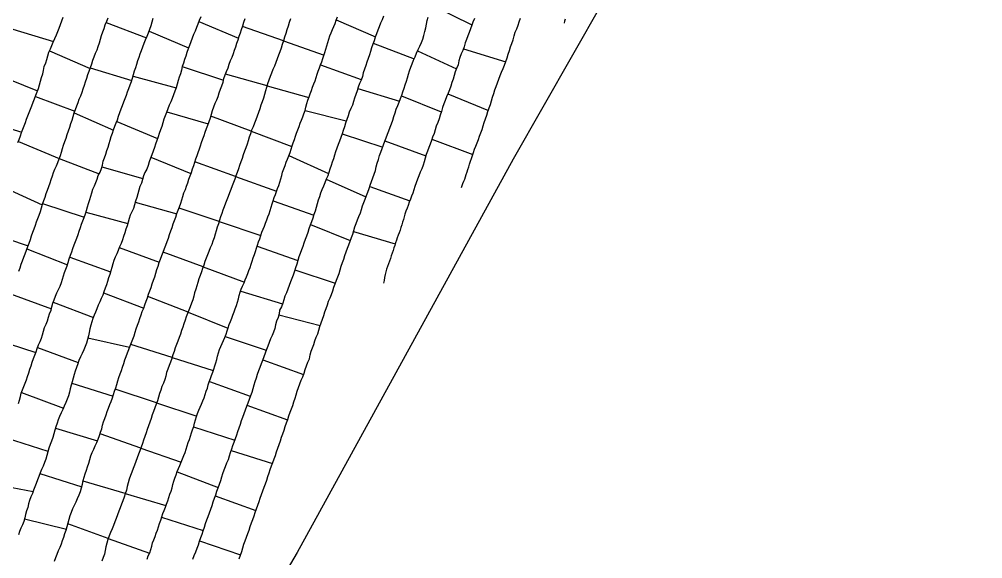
# Model space of a CAD drawing. Extents: x 703186 to 703989, y 1560402 to 1561368.
# Drawn here: x 703862 to 703962.4, y 1560484.8 to 1560541.1 of the extents above; entities that cross this region are included whole.
import ezdxf

# ---------------------------------------------------------------- set-up
doc = ezdxf.new("R2010")
doc.units = 0
for name, color, linetype in [('10124_2002_REAL', 30, 'Continuous'), ('AGROCAD PLL', 7, 'Continuous'), ('PANTE_2002', 7, 'Continuous')]:
    doc.layers.add(name, color=color, linetype=linetype)

msp = doc.modelspace()

# ---------------------------------------------------------------- linework, layer by layer
at = {"layer": '10124_2002_REAL'}
for points in [[(703861.8987, 1560528.1909), (703862.0425, 1560528.5352), (703862.1539, 1560528.8931), (703862.2851, 1560529.2471), (703862.4246, 1560529.6009), (703862.5519, 1560529.9438), (703862.671, 1560530.2838), (703862.8013, 1560530.6301), (703862.9279, 1560530.9833), (703863.0685, 1560531.3313), (703863.2166, 1560531.6737), (703863.3526, 1560532.0339), (703863.4814, 1560532.3955), (703863.6229, 1560532.7461), (703863.7638, 1560533.1246), (703863.9036, 1560533.4707), (703864.0413, 1560533.8254), (703864.1387, 1560534.2194), (703864.2529, 1560534.5959), (703864.3686, 1560534.9883), (703864.4869, 1560535.3562), (703864.5626, 1560535.7179), (703864.6464, 1560536.1223), (703864.7904, 1560536.4922), (703864.9176, 1560536.8433), (703865.0183, 1560537.2348), (703865.1226, 1560537.6167), (703865.2783, 1560537.9768), (703865.4357, 1560538.3282), (703865.5785, 1560538.6701), (703865.7469, 1560539.0533), (703865.9047, 1560539.4176), (703866.0415, 1560539.7661), (703866.2044, 1560540.1289), (703866.3346, 1560540.4931), (703866.4844, 1560540.8765), (703866.6124, 1560541.262)], [(703880.9338, 1560541.288), (703880.7881, 1560540.9132), (703880.6356, 1560540.5538), (703880.4991, 1560540.1821), (703880.361, 1560539.8105), (703880.1885, 1560539.4454), (703880.0322, 1560539.0805), (703879.9172, 1560538.6993), (703879.7566, 1560538.3291), (703879.6201, 1560537.9566), (703879.4976, 1560537.5891), (703879.3751, 1560537.215), (703879.2534, 1560536.8524), (703879.1313, 1560536.4881), (703879.0089, 1560536.121), (703878.9169, 1560535.7444), (703878.8102, 1560535.3772), (703878.6887, 1560535.0075), (703878.5948, 1560534.6522), (703878.4922, 1560534.2728), (703878.3647, 1560533.9064), (703878.2284, 1560533.5458), (703878.0978, 1560533.1705), (703877.9659, 1560532.8043), (703877.8099, 1560532.4453), (703877.6404, 1560532.0821), (703877.4929, 1560531.7172), (703877.3853, 1560531.347), (703877.2451, 1560530.9794), (703877.0925, 1560530.6227), (703876.9906, 1560530.2531), (703876.8926, 1560529.8767), (703876.749, 1560529.5205), (703876.6219, 1560529.1541), (703876.4916, 1560528.7875), (703876.3537, 1560528.4199), (703876.2222, 1560528.048), (703876.1073, 1560527.6803), (703875.9811, 1560527.3038), (703875.8449, 1560526.9356), (703875.6928, 1560526.5702), (703875.5637, 1560526.1947), (703875.4639, 1560525.8085), (703875.3126, 1560525.4318), (703875.1251, 1560525.0727), (703874.9777, 1560524.7206), (703874.8753, 1560524.3476), (703874.7573, 1560523.9772), (703874.6089, 1560523.6111), (703874.494, 1560523.2299), (703874.3976, 1560522.8495), (703874.2647, 1560522.468), (703874.1369, 1560522.091), (703874.0304, 1560521.7124), (703873.9189, 1560521.3422), (703873.76, 1560520.987), (703873.5967, 1560520.6412), (703873.4899, 1560520.2712), (703873.3912, 1560519.9026), (703873.2729, 1560519.5347), (703873.1484, 1560519.1669), (703873.0263, 1560518.796), (703872.9045, 1560518.429), (703872.78, 1560518.0574), (703872.6396, 1560517.689), (703872.4799, 1560517.3373), (703872.343, 1560516.9661), (703872.1949, 1560516.6062), (703872.0419, 1560516.256), (703871.8918, 1560515.9086), (703871.78, 1560515.5462), (703871.6621, 1560515.1853), (703871.5578, 1560514.819), (703871.4597, 1560514.4537), (703871.3438, 1560514.0982), (703871.2275, 1560513.7332), (703871.1211, 1560513.3678), (703870.9969, 1560513.011), (703870.8599, 1560512.6469), (703870.7263, 1560512.3011), (703870.5673, 1560511.9528), (703870.4131, 1560511.594), (703870.26, 1560511.2448), (703870.1157, 1560510.887), (703869.9737, 1560510.5373), (703869.8364, 1560510.203), (703869.7063, 1560509.8561), (703869.5876, 1560509.505), (703869.4782, 1560509.1554), (703869.3935, 1560508.7939), (703869.3258, 1560508.4182), (703869.2326, 1560508.0484), (703869.1484, 1560507.6733), (703869.0469, 1560507.3102), (703868.9048, 1560506.953), (703868.7598, 1560506.5925), (703868.6002, 1560506.2305), (703868.4301, 1560505.8712), (703868.2505, 1560505.5024), (703868.1254, 1560505.1285), (703868.0037, 1560504.7522), (703867.8737, 1560504.3814), (703867.7669, 1560504.0166), (703867.6611, 1560503.6326), (703867.5611, 1560503.2764), (703867.4437, 1560502.9046), (703867.3489, 1560502.5397), (703867.2665, 1560502.1762), (703867.1737, 1560501.8084), (703867.0323, 1560501.4559), (703866.8841, 1560501.1013), (703866.7291, 1560500.7425), (703866.5637, 1560500.388), (703866.3951, 1560500.0261), (703866.2363, 1560499.6621), (703866.0989, 1560499.312), (703865.9825, 1560498.9466), (703865.8626, 1560498.5836), (703865.7509, 1560498.2178), (703865.6459, 1560497.8396), (703865.5204, 1560497.4662), (703865.3915, 1560497.1005), (703865.2577, 1560496.7326), (703865.1342, 1560496.3635), (703865.0117, 1560495.9885), (703864.8998, 1560495.6066), (703864.8016, 1560495.2232), (703864.6692, 1560494.853), (703864.5233, 1560494.489), (703864.3667, 1560494.1345), (703864.2068, 1560493.7691), (703864.0868, 1560493.3993), (703863.9457, 1560493.0375), (703863.804, 1560492.6855), (703863.6545, 1560492.3361), (703863.5327, 1560491.98), (703863.403, 1560491.6267), (703863.2547, 1560491.2794), (703863.1093, 1560490.9141), (703862.9993, 1560490.5414), (703862.9189, 1560490.1777), (703862.8091, 1560489.8082), (703862.6998, 1560489.4558), (703862.6092, 1560489.0955), (703862.5147, 1560488.7216), (703862.3601, 1560488.3696), (703862.2188, 1560488.0171), (703862.0642, 1560487.6613), (703861.9465, 1560487.3063)], [(703861.9611, 1560501.0203), (703862.0662, 1560501.37), (703862.1568, 1560501.7225), (703862.2538, 1560502.0922), (703862.3801, 1560502.4324), (703862.5093, 1560502.7867), (703862.643, 1560503.1361), (703862.7815, 1560503.4702), (703862.9102, 1560503.8356), (703863.0259, 1560504.2081), (703863.1539, 1560504.57), (703863.2772, 1560504.948), (703863.3757, 1560505.3194), (703863.5076, 1560505.6825), (703863.6552, 1560506.039), (703863.8016, 1560506.3853), (703863.9177, 1560506.7484), (703864.0549, 1560507.1139), (703864.2269, 1560507.467), (703864.3461, 1560507.8103), (703864.4692, 1560508.1737), (703864.5649, 1560508.547), (703864.6723, 1560508.915), (703864.8426, 1560509.2621), (703864.9846, 1560509.6264), (703865.0988, 1560509.9893), (703865.2, 1560510.3576), (703865.3481, 1560510.7248), (703865.436, 1560511.0942), (703865.5376, 1560511.4679), (703865.6738, 1560511.8284), (703865.8105, 1560512.1819), (703865.9629, 1560512.5378), (703866.1294, 1560512.8839), (703866.282, 1560513.2409), (703866.4198, 1560513.6042), (703866.5412, 1560513.9536), (703866.6606, 1560514.3129), (703866.7637, 1560514.6673), (703866.8781, 1560515.0216), (703867.0134, 1560515.3621), (703867.1409, 1560515.7195), (703867.2476, 1560516.084), (703867.3803, 1560516.4541), (703867.5066, 1560516.8171), (703867.6229, 1560517.1692), (703867.7491, 1560517.531), (703867.895, 1560517.8895), (703868.0341, 1560518.2256), (703868.1597, 1560518.6046), (703868.2822, 1560518.9808), (703868.4088, 1560519.3356), (703868.5192, 1560519.7032), (703868.6706, 1560520.0511), (703868.8021, 1560520.3971), (703868.9244, 1560520.7653), (703869.0234, 1560521.1294), (703869.1338, 1560521.4918), (703869.2654, 1560521.8658), (703869.3788, 1560522.2521), (703869.4862, 1560522.6192), (703869.6123, 1560522.9734), (703869.7091, 1560523.3593), (703869.8618, 1560523.6948), (703870.002, 1560524.0519), (703870.1435, 1560524.3977), (703870.2697, 1560524.7695), (703870.4559, 1560525.1329), (703870.607, 1560525.5093), (703870.7069, 1560525.8605), (703870.7798, 1560526.2517), (703870.9027, 1560526.6176), (703871.0388, 1560526.9861), (703871.155, 1560527.3741), (703871.2952, 1560527.7298), (703871.4139, 1560528.089), (703871.5102, 1560528.459), (703871.6121, 1560528.8211), (703871.7382, 1560529.1796), (703871.8586, 1560529.5309), (703871.9892, 1560529.9001), (703872.1229, 1560530.2402), (703872.2647, 1560530.5792), (703872.3757, 1560530.9539), (703872.4976, 1560531.336), (703872.6488, 1560531.7004), (703872.8041, 1560532.0735), (703872.9343, 1560532.4385), (703873.0749, 1560532.7824), (703873.2173, 1560533.1273), (703873.3212, 1560533.4911), (703873.4504, 1560533.85), (703873.5826, 1560534.2097), (703873.7244, 1560534.564), (703873.8412, 1560534.9209), (703873.9386, 1560535.2875), (703874.0219, 1560535.6594), (703874.1641, 1560536.0206), (703874.2778, 1560536.3768), (703874.3942, 1560536.7387), (703874.5238, 1560537.1096), (703874.6449, 1560537.4452), (703874.7653, 1560537.8043), (703874.9018, 1560538.1755), (703875.0325, 1560538.5506), (703875.1806, 1560538.9132), (703875.3474, 1560539.275), (703875.4835, 1560539.6302), (703875.6411, 1560540.0007), (703875.7595, 1560540.3883), (703875.8644, 1560540.7769), (703875.9827, 1560541.1473)], [(703871.2481, 1560541.1801), (703871.1099, 1560540.8131), (703870.9641, 1560540.4297), (703870.8441, 1560540.0541), (703870.703, 1560539.6881), (703870.5659, 1560539.318), (703870.4574, 1560538.9411), (703870.3467, 1560538.5598), (703870.2365, 1560538.1898), (703870.1035, 1560537.8322), (703869.9475, 1560537.4714), (703869.8128, 1560537.1022), (703869.6691, 1560536.7422), (703869.5442, 1560536.3687), (703869.4285, 1560535.9947), (703869.2909, 1560535.6227), (703869.1572, 1560535.2458), (703869.0395, 1560534.8705), (703868.9144, 1560534.5055), (703868.7931, 1560534.137), (703868.6672, 1560533.7684), (703868.5574, 1560533.4038), (703868.4001, 1560533.0383), (703868.2538, 1560532.6928), (703868.1266, 1560532.3322), (703868.0159, 1560531.9799), (703867.8767, 1560531.6145), (703867.7202, 1560531.2577), (703867.603, 1560530.8909), (703867.5015, 1560530.514), (703867.3749, 1560530.1353), (703867.2622, 1560529.7542), (703867.1317, 1560529.3901), (703867.0081, 1560529.0122), (703866.8895, 1560528.641), (703866.7616, 1560528.2652), (703866.6177, 1560527.8886), (703866.4974, 1560527.5312), (703866.3916, 1560527.1645), (703866.2984, 1560526.8043), (703866.1657, 1560526.4603), (703866.0225, 1560526.0982), (703865.8955, 1560525.7383), (703865.7226, 1560525.3892), (703865.5861, 1560525.0348), (703865.457, 1560524.6828), (703865.3347, 1560524.3245), (703865.2139, 1560523.9529), (703865.0716, 1560523.585), (703864.9339, 1560523.2216), (703864.812, 1560522.854), (703864.6965, 1560522.4916), (703864.5497, 1560522.1199), (703864.4264, 1560521.746), (703864.3146, 1560521.3748), (703864.1995, 1560520.991), (703864.0739, 1560520.6109), (703863.9465, 1560520.2519), (703863.8085, 1560519.9008), (703863.6774, 1560519.5467), (703863.5453, 1560519.1886), (703863.4104, 1560518.8185), (703863.292, 1560518.4411), (703863.1703, 1560518.061), (703863.0432, 1560517.6913), (703862.9109, 1560517.3247), (703862.767, 1560516.9609), (703862.6291, 1560516.5872), (703862.4758, 1560516.2231), (703862.3386, 1560515.8483), (703862.2182, 1560515.4848), (703862.0946, 1560515.1235), (703861.9694, 1560514.7605)], [(703865.7079, 1560484.5958), (703865.8413, 1560484.9599), (703865.9962, 1560485.3206), (703866.1226, 1560485.6906), (703866.281, 1560486.0474), (703866.4322, 1560486.3935), (703866.5548, 1560486.7467), (703866.6837, 1560487.0897), (703866.7994, 1560487.4489), (703866.9149, 1560487.815), (703867.0188, 1560488.1843), (703867.1175, 1560488.575), (703867.2239, 1560488.9576), (703867.3302, 1560489.3306), (703867.4637, 1560489.7008), (703867.6341, 1560490.0539), (703867.7947, 1560490.4001), (703867.9579, 1560490.7618), (703868.1169, 1560491.118), (703868.2731, 1560491.4812), (703868.4048, 1560491.8515), (703868.5113, 1560492.2246), (703868.6117, 1560492.5967), (703868.705, 1560492.9678), (703868.8033, 1560493.3296), (703868.9104, 1560493.6925), (703869.0316, 1560494.0543), (703869.1574, 1560494.4227), (703869.2736, 1560494.8025), (703869.3906, 1560495.1798), (703869.4967, 1560495.5532), (703869.6431, 1560495.9113), (703869.7981, 1560496.263), (703869.9418, 1560496.6133), (703870.1038, 1560496.9554), (703870.2556, 1560497.2995), (703870.3931, 1560497.6587), (703870.5105, 1560498.0159), (703870.6255, 1560498.3742), (703870.7211, 1560498.7363), (703870.8267, 1560499.0999), (703870.9463, 1560499.4611), (703871.0788, 1560499.8197), (703871.1993, 1560500.183), (703871.33, 1560500.5393), (703871.4639, 1560500.896), (703871.6108, 1560501.2337), (703871.7404, 1560501.5822), (703871.8544, 1560501.9373), (703871.9636, 1560502.2897), (703872.0791, 1560502.6456), (703872.1964, 1560503.0028), (703872.2979, 1560503.3673), (703872.413, 1560503.7278), (703872.5464, 1560504.0857), (703872.6804, 1560504.4394), (703872.7879, 1560504.806), (703872.9225, 1560505.1758), (703873.0374, 1560505.5495), (703873.161, 1560505.9237), (703873.303, 1560506.2839), (703873.4408, 1560506.6392), (703873.5801, 1560507.0017), (703873.7283, 1560507.356), (703873.8647, 1560507.7032), (703873.9866, 1560508.0658), (703874.1039, 1560508.4329), (703874.2194, 1560508.8063), (703874.3428, 1560509.1632), (703874.4856, 1560509.5092), (703874.6095, 1560509.8794), (703874.7276, 1560510.2326), (703874.848, 1560510.5905), (703874.9966, 1560510.9382), (703875.1265, 1560511.295), (703875.2393, 1560511.6677), (703875.3847, 1560512.0156), (703875.5113, 1560512.3885), (703875.6427, 1560512.7485), (703875.7645, 1560513.1084), (703875.8813, 1560513.4841), (703876.0053, 1560513.8556), (703876.1446, 1560514.2199), (703876.2562, 1560514.5999), (703876.3766, 1560514.969), (703876.4992, 1560515.3251), (703876.6097, 1560515.7048), (703876.7445, 1560516.0598), (703876.8752, 1560516.4206), (703877.0117, 1560516.792), (703877.1468, 1560517.1563), (703877.2948, 1560517.5189), (703877.443, 1560517.8909), (703877.5843, 1560518.2544), (703877.6849, 1560518.6306), (703877.8265, 1560519.001), (703877.9505, 1560519.3554), (703878.0678, 1560519.7235), (703878.1983, 1560520.0827), (703878.3317, 1560520.4304), (703878.4625, 1560520.8004), (703878.5975, 1560521.1507), (703878.7301, 1560521.5101), (703878.8507, 1560521.8712), (703878.961, 1560522.2303), (703879.0739, 1560522.5847), (703879.1767, 1560522.9494), (703879.3324, 1560523.2972), (703879.4658, 1560523.6643), (703879.6051, 1560524.0065), (703879.7112, 1560524.3721), (703879.8355, 1560524.7354), (703879.961, 1560525.0928), (703880.0799, 1560525.4556), (703880.1994, 1560525.8113), (703880.3113, 1560526.157), (703880.4299, 1560526.5043), (703880.5571, 1560526.8542), (703880.6824, 1560527.1817), (703880.8134, 1560527.5325), (703880.9172, 1560527.8616), (703881.0255, 1560528.2111), (703881.1583, 1560528.575), (703881.2892, 1560528.9257), (703881.4022, 1560529.289), (703881.5384, 1560529.6641), (703881.6708, 1560530.0277), (703881.8239, 1560530.3999), (703881.9474, 1560530.7871), (703882.0505, 1560531.1727), (703882.166, 1560531.5544), (703882.3088, 1560531.9248), (703882.4416, 1560532.2888), (703882.594, 1560532.6494), (703882.7391, 1560533.0069), (703882.8702, 1560533.3761), (703883.0053, 1560533.7479), (703883.1435, 1560534.1147), (703883.2629, 1560534.4837), (703883.3497, 1560534.8746), (703883.47, 1560535.2451), (703883.6256, 1560535.6151), (703883.7814, 1560535.9863), (703883.9106, 1560536.3627), (703884.0373, 1560536.7349), (703884.1952, 1560537.1104), (703884.3317, 1560537.4748), (703884.4592, 1560537.8322), (703884.5843, 1560538.1863), (703884.7023, 1560538.5517), (703884.8256, 1560538.9134), (703884.9437, 1560539.2738), (703885.0786, 1560539.6362), (703885.1962, 1560539.9991), (703885.3104, 1560540.3713), (703885.4335, 1560540.7605), (703885.5702, 1560541.1277)], [(703890.295, 1560541.0836), (703890.1567, 1560540.7014), (703890.0337, 1560540.3266), (703889.9028, 1560539.9486), (703889.7842, 1560539.5627), (703889.6715, 1560539.1787), (703889.545, 1560538.8017), (703889.415, 1560538.4309), (703889.3087, 1560538.0509), (703889.1843, 1560537.6671), (703889.0298, 1560537.3022), (703888.8812, 1560536.9286), (703888.7577, 1560536.5469), (703888.6139, 1560536.1736), (703888.4562, 1560535.8073), (703888.3009, 1560535.4435), (703888.1685, 1560535.0729), (703888.0292, 1560534.7056), (703887.8978, 1560534.328), (703887.7926, 1560533.9532), (703887.6708, 1560533.5874), (703887.568, 1560533.2114), (703887.465, 1560532.8307), (703887.3262, 1560532.4582), (703887.187, 1560532.0888), (703887.0784, 1560531.7193), (703886.9566, 1560531.3321), (703886.8136, 1560530.9513), (703886.6603, 1560530.5863), (703886.5183, 1560530.2257), (703886.3774, 1560529.8541), (703886.2356, 1560529.4883), (703886.0997, 1560529.1268), (703885.9815, 1560528.7608), (703885.8681, 1560528.3927), (703885.7551, 1560528.0198), (703885.6242, 1560527.6606), (703885.4936, 1560527.2917), (703885.3683, 1560526.9188), (703885.2313, 1560526.555), (703885.0993, 1560526.19), (703884.9688, 1560525.8244), (703884.8529, 1560525.4498), (703884.7331, 1560525.0837), (703884.5959, 1560524.7267), (703884.4725, 1560524.3822), (703884.355, 1560524.0332), (703884.2158, 1560523.6781), (703884.0805, 1560523.3158), (703883.9387, 1560522.9512), (703883.7958, 1560522.5836), (703883.6541, 1560522.2299), (703883.5268, 1560521.8701), (703883.3773, 1560521.5154), (703883.2483, 1560521.1639), (703883.1249, 1560520.8061), (703883.0051, 1560520.4499), (703882.8958, 1560520.0986), (703882.7757, 1560519.7369), (703882.6572, 1560519.3713), (703882.5421, 1560519.0064), (703882.4315, 1560518.6432), (703882.3303, 1560518.2737), (703882.2048, 1560517.9182), (703882.0749, 1560517.5707), (703881.9323, 1560517.2153), (703881.7914, 1560516.8619), (703881.6488, 1560516.4992), (703881.5059, 1560516.1417), (703881.3746, 1560515.796), (703881.2511, 1560515.4319), (703881.1204, 1560515.0782), (703881.0021, 1560514.7213), (703880.8746, 1560514.3572), (703880.7467, 1560513.9904), (703880.6433, 1560513.627), (703880.5305, 1560513.2648), (703880.411, 1560512.9072), (703880.2996, 1560512.5521), (703880.2022, 1560512.1797), (703880.1174, 1560511.8092), (703879.9797, 1560511.4535), (703879.8511, 1560511.097), (703879.7109, 1560510.7505), (703879.5691, 1560510.3938), (703879.4292, 1560510.0412), (703879.2984, 1560509.6915), (703879.1876, 1560509.326), (703879.0665, 1560508.9675), (703878.9401, 1560508.6095), (703878.811, 1560508.2373), (703878.6923, 1560507.8768), (703878.5599, 1560507.5205), (703878.4245, 1560507.1585), (703878.2875, 1560506.8047), (703878.1558, 1560506.4378), (703878.0289, 1560506.0712), (703877.9087, 1560505.6921), (703877.7857, 1560505.3141), (703877.6557, 1560504.956), (703877.5066, 1560504.5934), (703877.38, 1560504.2337), (703877.2832, 1560503.8716), (703877.1813, 1560503.4991), (703877.041, 1560503.1342), (703876.8962, 1560502.7758), (703876.769, 1560502.4152), (703876.6568, 1560502.046), (703876.5324, 1560501.6715), (703876.42, 1560501.3002), (703876.2966, 1560500.9255), (703876.1617, 1560500.5522), (703876.0181, 1560500.1837), (703875.8942, 1560499.8129), (703875.7628, 1560499.444), (703875.6261, 1560499.0723), (703875.5039, 1560498.6936), (703875.3679, 1560498.3169), (703875.2369, 1560497.9414), (703875.1071, 1560497.558), (703874.9879, 1560497.1917), (703874.8543, 1560496.8264), (703874.7192, 1560496.4564), (703874.5911, 1560496.0898), (703874.4513, 1560495.7128), (703874.3157, 1560495.3372), (703874.1807, 1560494.9654), (703874.039, 1560494.5892), (703873.8997, 1560494.2204), (703873.7595, 1560493.8604), (703873.6045, 1560493.4954), (703873.4773, 1560493.1226), (703873.3617, 1560492.7455), (703873.2578, 1560492.3646), (703873.1897, 1560491.9917), (703873.076, 1560491.6091), (703872.9451, 1560491.2364), (703872.8151, 1560490.8825), (703872.6867, 1560490.512), (703872.5347, 1560490.1344), (703872.406, 1560489.7731), (703872.2678, 1560489.3982), (703872.1331, 1560489.0363), (703871.9963, 1560488.668), (703871.855, 1560488.2988), (703871.7013, 1560487.932), (703871.5413, 1560487.5684), (703871.4054, 1560487.2084), (703871.2722, 1560486.8381), (703871.1497, 1560486.4651), (703871.0654, 1560486.0839), (703870.9923, 1560485.7036), (703870.8989, 1560485.3209), (703870.7716, 1560484.9543), (703870.6319, 1560484.5903)], [(703875.3447, 1560484.7926), (703875.4735, 1560485.1285), (703875.6194, 1560485.4537), (703875.743, 1560485.784), (703875.8287, 1560486.1265), (703875.9286, 1560486.4723), (703876.0543, 1560486.8102), (703876.1924, 1560487.1447), (703876.2943, 1560487.4838), (703876.4296, 1560487.8108), (703876.5344, 1560488.1576), (703876.6564, 1560488.4993), (703876.7639, 1560488.8502), (703876.8728, 1560489.1933), (703877.0013, 1560489.5308), (703877.1279, 1560489.8709), (703877.2503, 1560490.1997), (703877.379, 1560490.5265), (703877.4927, 1560490.8652), (703877.6113, 1560491.2079), (703877.7335, 1560491.5438), (703877.8557, 1560491.8715), (703877.9468, 1560492.2116), (703878.0207, 1560492.5637), (703878.1247, 1560492.9069), (703878.2466, 1560493.2454), (703878.3616, 1560493.5803), (703878.4862, 1560493.9084), (703878.6316, 1560494.2367), (703878.7709, 1560494.5655), (703878.9017, 1560494.9037), (703879.0321, 1560495.2407), (703879.1718, 1560495.5762), (703879.3017, 1560495.9135), (703879.4108, 1560496.257), (703879.5056, 1560496.6061), (703879.6299, 1560496.9349), (703879.7602, 1560497.2671), (703879.8647, 1560497.6044), (703879.9727, 1560497.9421), (703880.091, 1560498.2754), (703880.2005, 1560498.6132), (703880.2977, 1560498.9573), (703880.389, 1560499.3028), (703880.4958, 1560499.6441), (703880.6141, 1560499.9768), (703880.7398, 1560500.3057), (703880.8718, 1560500.6246), (703881.0012, 1560500.9527), (703881.1463, 1560501.2871), (703881.2788, 1560501.6132), (703881.397, 1560501.9504), (703881.5138, 1560502.284), (703881.6308, 1560502.6177), (703881.7199, 1560502.9403), (703881.8261, 1560503.2735), (703881.9451, 1560503.6032), (703882.0647, 1560503.9334), (703882.1797, 1560504.266), (703882.2986, 1560504.6022), (703882.4123, 1560504.9204), (703882.5173, 1560505.2543), (703882.6078, 1560505.5908), (703882.678, 1560505.9375), (703882.7758, 1560506.2872), (703882.8793, 1560506.6235), (703883.0278, 1560506.9442), (703883.1817, 1560507.2581), (703883.3181, 1560507.5717), (703883.4558, 1560507.8917), (703883.5713, 1560508.2311), (703883.6775, 1560508.5686), (703883.7813, 1560508.9044), (703883.9009, 1560509.2396), (703884.0295, 1560509.5613), (703884.1693, 1560509.8855), (703884.2863, 1560510.2207), (703884.4091, 1560510.5496), (703884.5345, 1560510.8834), (703884.6587, 1560511.2199), (703884.769, 1560511.5572), (703884.8647, 1560511.9052), (703884.9524, 1560512.2542), (703885.0562, 1560512.5946), (703885.1606, 1560512.9316), (703885.2891, 1560513.2509), (703885.4398, 1560513.5787), (703885.5751, 1560513.9012), (703885.7061, 1560514.2183), (703885.8483, 1560514.5437), (703885.9593, 1560514.8688), (703886.0832, 1560515.1932), (703886.1968, 1560515.5224), (703886.306, 1560515.8555), (703886.4025, 1560516.1873), (703886.5175, 1560516.5246), (703886.631, 1560516.8561), (703886.7376, 1560517.1892), (703886.8562, 1560517.5208), (703886.9633, 1560517.8406), (703887.0798, 1560518.1748), (703887.1818, 1560518.5133), (703887.2905, 1560518.8498), (703887.4202, 1560519.176), (703887.5579, 1560519.5014), (703887.6931, 1560519.8166), (703887.8013, 1560520.1407), (703887.9267, 1560520.4584), (703888.0482, 1560520.786), (703888.1482, 1560521.1244), (703888.2604, 1560521.4665), (703888.37, 1560521.7985), (703888.4882, 1560522.1342), (703888.5948, 1560522.4591), (703888.7147, 1560522.7812), (703888.8285, 1560523.0984), (703888.9386, 1560523.4209), (703889.0509, 1560523.7363), (703889.1779, 1560524.0759), (703889.2864, 1560524.4221), (703889.3809, 1560524.7752), (703889.4569, 1560525.1292), (703889.5726, 1560525.4714), (703889.7134, 1560525.8099), (703889.8345, 1560526.1414), (703889.953, 1560526.4812), (703890.0971, 1560526.8168), (703890.2485, 1560527.1518), (703890.3574, 1560527.4968), (703890.4497, 1560527.8452), (703890.5634, 1560528.1836), (703890.6899, 1560528.5147), (703890.8058, 1560528.8519), (703890.9118, 1560529.1912), (703891.045, 1560529.5267), (703891.1747, 1560529.8671), (703891.2919, 1560530.2104), (703891.4158, 1560530.5443), (703891.5622, 1560530.8727), (703891.6817, 1560531.2008), (703891.7978, 1560531.5452), (703891.8876, 1560531.9011), (703891.978, 1560532.2617), (703892.0945, 1560532.6143), (703892.2088, 1560532.9605), (703892.3398, 1560533.2928), (703892.4572, 1560533.6348), (703892.5751, 1560533.9702), (703892.7049, 1560534.3075), (703892.8345, 1560534.6488), (703892.9546, 1560534.9866), (703893.0573, 1560535.3203), (703893.1761, 1560535.6483), (703893.2935, 1560535.9742), (703893.4111, 1560536.3014), (703893.5301, 1560536.6226), (703893.6498, 1560536.9499), (703893.7677, 1560537.2757), (703893.8733, 1560537.6008), (703893.9651, 1560537.9467), (703894.0739, 1560538.2837), (703894.1599, 1560538.6371), (703894.2594, 1560538.9823), (703894.3735, 1560539.3188), (703894.5019, 1560539.6475), (703894.6512, 1560539.9676), (703894.7811, 1560540.2968), (703894.9158, 1560540.6252), (703895.031, 1560540.9678), (703895.1813, 1560541.3109)], [(703899.9647, 1560541.3624), (703899.8219, 1560541.0029), (703899.6689, 1560540.6418), (703899.5169, 1560540.277), (703899.3709, 1560539.9102), (703899.2356, 1560539.5403), (703899.11, 1560539.1691), (703898.9779, 1560538.8037), (703898.8396, 1560538.4414), (703898.7117, 1560538.0742), (703898.6094, 1560537.7013), (703898.4902, 1560537.3286), (703898.3562, 1560536.962), (703898.2466, 1560536.5845), (703898.1162, 1560536.2188), (703897.9829, 1560535.8535), (703897.8649, 1560535.4677), (703897.7627, 1560535.0871), (703897.6294, 1560534.7124), (703897.4649, 1560534.3472), (703897.3234, 1560533.976), (703897.2084, 1560533.5973), (703897.0795, 1560533.2189), (703896.9529, 1560532.8398), (703896.8394, 1560532.4644), (703896.7226, 1560532.1058), (703896.5558, 1560531.7363), (703896.4007, 1560531.3587), (703896.2728, 1560530.9795), (703896.133, 1560530.6029), (703896.003, 1560530.2177), (703895.8894, 1560529.8445), (703895.7664, 1560529.4654), (703895.6472, 1560529.0975), (703895.516, 1560528.7253), (703895.3759, 1560528.3619), (703895.2289, 1560527.984), (703895.1068, 1560527.6107), (703894.9829, 1560527.2509), (703894.8725, 1560526.88), (703894.7476, 1560526.5159), (703894.6191, 1560526.1556), (703894.5097, 1560525.8053), (703894.3877, 1560525.4371), (703894.2657, 1560525.096), (703894.1513, 1560524.7349), (703893.9874, 1560524.371), (703893.8585, 1560524.0077), (703893.7043, 1560523.6522), (703893.557, 1560523.2783), (703893.4199, 1560522.9287), (703893.2878, 1560522.5575), (703893.1689, 1560522.182), (703893.0544, 1560521.8177), (703892.9597, 1560521.4288), (703892.8357, 1560521.0616), (703892.7143, 1560520.6952), (703892.595, 1560520.3178), (703892.4716, 1560519.9546), (703892.3233, 1560519.5881), (703892.1961, 1560519.2214), (703892.0844, 1560518.8457), (703891.9597, 1560518.4602), (703891.8231, 1560518.0975), (703891.6858, 1560517.7332), (703891.5514, 1560517.3679), (703891.4192, 1560517.0135), (703891.28, 1560516.648), (703891.1494, 1560516.2825), (703891.0368, 1560515.8962), (703890.9268, 1560515.525), (703890.8133, 1560515.1607), (703890.6882, 1560514.7835), (703890.5616, 1560514.3957), (703890.4128, 1560514.05), (703890.2642, 1560513.672), (703890.1358, 1560513.2891), (703890.0116, 1560512.9293), (703889.8536, 1560512.5562), (703889.6796, 1560512.2062), (703889.5821, 1560511.8248), (703889.4897, 1560511.4475), (703889.3298, 1560511.0765), (703889.1514, 1560510.7264), (703889.0999, 1560510.3593), (703889.0013, 1560509.9731), (703888.8367, 1560509.5983), (703888.7323, 1560509.2221), (703888.6557, 1560508.8321), (703888.5274, 1560508.4534), (703888.3615, 1560508.0896), (703888.199, 1560507.7356), (703888.0642, 1560507.3674), (703887.9189, 1560506.9949), (703887.7731, 1560506.6251), (703887.6444, 1560506.2524), (703887.5115, 1560505.8698), (703887.3803, 1560505.501), (703887.2339, 1560505.14), (703887.0832, 1560504.77), (703886.9409, 1560504.4049), (703886.8081, 1560504.0266), (703886.7059, 1560503.6619), (703886.5774, 1560503.284), (703886.4685, 1560502.904), (703886.3708, 1560502.532), (703886.2479, 1560502.1522), (703886.1062, 1560501.7974), (703885.962, 1560501.4316), (703885.822, 1560501.0554), (703885.6876, 1560500.6852), (703885.5526, 1560500.3157), (703885.4149, 1560499.9443), (703885.2864, 1560499.5642), (703885.1605, 1560499.1936), (703885.0275, 1560498.8222), (703884.8895, 1560498.4505), (703884.7725, 1560498.072), (703884.654, 1560497.6938), (703884.5258, 1560497.3221), (703884.3743, 1560496.9605), (703884.2377, 1560496.6056), (703884.1233, 1560496.2363), (703884.0092, 1560495.8731), (703883.9061, 1560495.5072), (703883.7786, 1560495.1413), (703883.6314, 1560494.78), (703883.4935, 1560494.4169), (703883.3446, 1560494.0531), (703883.2141, 1560493.6898), (703883.0966, 1560493.3177), (703882.9807, 1560492.9481), (703882.8583, 1560492.5741), (703882.7277, 1560492.2017), (703882.5911, 1560491.8388), (703882.4669, 1560491.4574), (703882.3353, 1560491.0958), (703882.1972, 1560490.7244), (703882.0758, 1560490.3313), (703881.9411, 1560489.9573), (703881.8108, 1560489.5899), (703881.683, 1560489.2059), (703881.5399, 1560488.8394), (703881.4086, 1560488.4712), (703881.2826, 1560488.091), (703881.1654, 1560487.7215), (703881.0352, 1560487.3614), (703880.9078, 1560486.9983), (703880.7816, 1560486.6277), (703880.6765, 1560486.2569), (703880.5284, 1560485.886), (703880.388, 1560485.5117), (703880.2287, 1560485.1354), (703880.0845, 1560484.7682)], [(703884.9506, 1560484.8211), (703885.0764, 1560485.2062), (703885.1982, 1560485.5793), (703885.3121, 1560485.9562), (703885.4266, 1560486.3335), (703885.5542, 1560486.7045), (703885.6999, 1560487.0737), (703885.8484, 1560487.448), (703885.972, 1560487.8194), (703886.0902, 1560488.1904), (703886.2194, 1560488.5592), (703886.3645, 1560488.9204), (703886.4931, 1560489.2893), (703886.6102, 1560489.6674), (703886.7271, 1560490.0475), (703886.8704, 1560490.4131), (703887.0083, 1560490.7828), (703887.1286, 1560491.1515), (703887.2562, 1560491.5265), (703887.3994, 1560491.9024), (703887.5481, 1560492.2771), (703887.6812, 1560492.6513), (703887.8069, 1560493.0308), (703887.9226, 1560493.4045), (703888.0451, 1560493.7733), (703888.1707, 1560494.1404), (703888.3063, 1560494.505), (703888.4393, 1560494.8723), (703888.5727, 1560495.2349), (703888.7048, 1560495.6054), (703888.8383, 1560495.9801), (703888.9717, 1560496.3525), (703889.0949, 1560496.7316), (703889.2302, 1560497.1113), (703889.3546, 1560497.4883), (703889.4981, 1560497.8637), (703889.6279, 1560498.2315), (703889.7247, 1560498.6173), (703889.8565, 1560498.9794), (703889.987, 1560499.3376), (703890.1173, 1560499.7157), (703890.2468, 1560500.0889), (703890.3768, 1560500.4542), (703890.5289, 1560500.805), (703890.6433, 1560501.1699), (703890.7554, 1560501.5491), (703890.8794, 1560501.9208), (703890.9888, 1560502.2981), (703891.1027, 1560502.6843), (703891.2391, 1560503.0687), (703891.3994, 1560503.4402), (703891.5583, 1560503.7954), (703891.6908, 1560504.1654), (703891.8201, 1560504.5554), (703891.9343, 1560504.9323), (703892.0748, 1560505.3047), (703892.2472, 1560505.6722), (703892.337, 1560506.0668), (703892.4368, 1560506.4494), (703892.5801, 1560506.8123), (703892.72, 1560507.1659), (703892.8235, 1560507.5422), (703892.957, 1560507.9147), (703893.1107, 1560508.273), (703893.2221, 1560508.6485), (703893.3316, 1560509.0328), (703893.4704, 1560509.4141), (703893.6105, 1560509.7799), (703893.7402, 1560510.162), (703893.8612, 1560510.5483), (703894.0054, 1560510.9188), (703894.1316, 1560511.3015), (703894.2522, 1560511.673), (703894.4061, 1560512.0373), (703894.548, 1560512.3838), (703894.6814, 1560512.7517), (703894.8034, 1560513.1203), (703894.9232, 1560513.4733), (703895.0579, 1560513.8508), (703895.1987, 1560514.204), (703895.3349, 1560514.5651), (703895.4491, 1560514.9476), (703895.5731, 1560515.3151), (703895.7095, 1560515.6865), (703895.8413, 1560516.0568), (703895.9492, 1560516.4329), (703896.0815, 1560516.8197), (703896.2138, 1560517.1806), (703896.3517, 1560517.5502), (703896.4817, 1560517.9191), (703896.6261, 1560518.2961), (703896.7647, 1560518.665), (703896.8771, 1560519.0445), (703896.9963, 1560519.4108), (703897.1337, 1560519.7748), (703897.2701, 1560520.1357), (703897.4118, 1560520.4982), (703897.557, 1560520.8707), (703897.6691, 1560521.2326), (703897.7949, 1560521.5903), (703897.9258, 1560521.9563), (703898.0529, 1560522.3175), (703898.1808, 1560522.6775), (703898.3239, 1560523.0382), (703898.4595, 1560523.4117), (703898.5894, 1560523.7753), (703898.7207, 1560524.1504), (703898.8469, 1560524.5306), (703898.9952, 1560524.9058), (703899.1193, 1560525.2857), (703899.2167, 1560525.6781), (703899.3223, 1560526.0677), (703899.4471, 1560526.4504), (703899.5655, 1560526.8354), (703899.7001, 1560527.2107), (703899.833, 1560527.5807), (703899.9481, 1560527.9579), (703900.0986, 1560528.3325), (703900.2334, 1560528.7033), (703900.3755, 1560529.0721), (703900.5315, 1560529.4349), (703900.6682, 1560529.8074), (703900.8123, 1560530.1664), (703900.9289, 1560530.5379), (703901.0474, 1560530.9149), (703901.1675, 1560531.3033), (703901.2971, 1560531.6842), (703901.4467, 1560532.0478), (703901.5936, 1560532.4106), (703901.7278, 1560532.7804), (703901.873, 1560533.1404), (703901.9896, 1560533.5034), (703902.1061, 1560533.8716), (703902.2312, 1560534.2234), (703902.3599, 1560534.5883), (703902.4755, 1560534.95), (703902.5785, 1560535.3249), (703902.6894, 1560535.6867), (703902.8197, 1560536.0534), (703902.9655, 1560536.3974), (703903.1054, 1560536.7784), (703903.2468, 1560537.1477), (703903.3908, 1560537.509), (703903.5651, 1560537.886), (703903.7495, 1560538.2436), (703903.9228, 1560538.6177), (703904.0678, 1560538.9872), (703904.1731, 1560539.3674), (703904.2717, 1560539.762), (703904.3624, 1560540.1428), (703904.4319, 1560540.5331), (703904.5239, 1560540.9197), (703904.6247, 1560541.2823)], [(703909.4256, 1560541.134), (703909.2836, 1560540.7628), (703909.1453, 1560540.4197), (703909.0081, 1560540.0504), (703908.8822, 1560539.6738), (703908.7628, 1560539.3128), (703908.6067, 1560538.9487), (703908.4716, 1560538.5807), (703908.3625, 1560538.1866), (703908.2427, 1560537.8003), (703908.068, 1560537.447), (703907.9127, 1560537.0819), (703907.8179, 1560536.707), (703907.7222, 1560536.3069), (703907.5722, 1560535.9319), (703907.4184, 1560535.5778), (703907.3169, 1560535.1928), (703907.2215, 1560534.8132), (703907.0812, 1560534.4555), (703906.9621, 1560534.0788), (703906.8541, 1560533.7022), (703906.6886, 1560533.3401), (703906.537, 1560532.9667), (703906.3994, 1560532.5943), (703906.2494, 1560532.2236), (703906.1073, 1560531.8377), (703905.9955, 1560531.4482), (703905.8743, 1560531.0555), (703905.7481, 1560530.6681), (703905.6079, 1560530.2906), (703905.4625, 1560529.9126), (703905.3459, 1560529.5281), (703905.2365, 1560529.1437), (703905.0834, 1560528.7707), (703904.9478, 1560528.4091), (703904.8187, 1560528.0406), (703904.6902, 1560527.6723), (703904.5604, 1560527.3089), (703904.4137, 1560526.9467), (703904.3136, 1560526.5611), (703904.2045, 1560526.1983), (703904.0836, 1560525.8336), (703903.9502, 1560525.4568), (703903.7974, 1560525.1006), (703903.6426, 1560524.7352), (703903.5026, 1560524.3696), (703903.3664, 1560524.0065), (703903.2437, 1560523.6272), (703903.1156, 1560523.2716), (703903.0054, 1560522.928), (703902.8941, 1560522.6108), (703902.7647, 1560522.2849), (703902.6505, 1560521.974), (703902.5358, 1560521.6557), (703902.4151, 1560521.3492), (703902.305, 1560521.0401), (703902.2006, 1560520.7509), (703902.119, 1560520.4535), (703902.0415, 1560520.1748), (703901.9525, 1560519.896), (703901.8684, 1560519.6317), (703901.7723, 1560519.3405), (703901.6936, 1560519.0659), (703901.6129, 1560518.8031), (703901.5036, 1560518.5474), (703901.399, 1560518.2843), (703901.3109, 1560518.019), (703901.2202, 1560517.7529), (703901.1295, 1560517.4837), (703901.0513, 1560517.2196), (703900.9587, 1560516.9448), (703900.8665, 1560516.681), (703900.7668, 1560516.4031), (703900.6929, 1560516.1171), (703900.594, 1560515.8377), (703900.4743, 1560515.5695), (703900.3787, 1560515.2903), (703900.2933, 1560515.008), (703900.2033, 1560514.7253), (703900.1258, 1560514.4412), (703900.0621, 1560514.1479), (703900.0192, 1560513.8352), (703899.9646, 1560513.5349)], [(703908.0899, 1560523.5043), (703908.1623, 1560523.7338), (703908.2415, 1560523.9457), (703908.3364, 1560524.1636), (703908.4192, 1560524.3897), (703908.4955, 1560524.6257), (703908.5734, 1560524.8831), (703908.668, 1560525.1388), (703908.7454, 1560525.4011), (703908.8398, 1560525.6775), (703908.9307, 1560525.9608), (703909.0377, 1560526.2484), (703909.1307, 1560526.5542), (703909.2442, 1560526.8652), (703909.3505, 1560527.1817), (703909.451, 1560527.5039), (703909.5714, 1560527.8285), (703909.7011, 1560528.1682), (703909.8557, 1560528.5207), (703909.9775, 1560528.8615), (703910.1088, 1560529.2146), (703910.2346, 1560529.5775), (703910.3395, 1560529.9423), (703910.4574, 1560530.3004), (703910.5946, 1560530.6722), (703910.7105, 1560531.0532), (703910.8332, 1560531.4296), (703910.9758, 1560531.8025), (703911.1165, 1560532.1795), (703911.21, 1560532.5535), (703911.3306, 1560532.9303), (703911.4508, 1560533.3102), (703911.5666, 1560533.6822), (703911.7045, 1560534.0558), (703911.8344, 1560534.4225), (703911.9671, 1560534.8016), (703912.1052, 1560535.1795), (703912.2593, 1560535.5447), (703912.4079, 1560535.9167), (703912.5565, 1560536.2788), (703912.7005, 1560536.6503), (703912.8383, 1560537.0254), (703912.9575, 1560537.4147), (703913.0906, 1560537.7786), (703913.2056, 1560538.161), (703913.3171, 1560538.5379), (703913.4505, 1560538.9179), (703913.5581, 1560539.316), (703913.6903, 1560539.7012), (703913.8508, 1560540.064), (703913.9817, 1560540.4359), (703914.0861, 1560540.7984), (703914.2281, 1560541.1692)], [(703918.8706, 1560541.0581), (703918.8147, 1560540.8641), (703918.7702, 1560540.6514)]]:
    msp.add_lwpolyline(points, dxfattribs=at)
at = {"layer": 'AGROCAD PLL', "color": 1, "true_color": 0xff0000}
for points in [[(703905.0656, 1560542.4935), (703909.1689, 1560540.4782)], [(703898.8845, 1560538.5591), (703903.162, 1560536.9262)], [(703865.185, 1560537.761), (703869.4066, 1560535.9356)], [(703908.2988, 1560537.981), (703912.6886, 1560536.6196)], [(703859.698, 1560535.2968), (703863.9538, 1560533.6)], [(703873.8906, 1560535.1067), (703878.3684, 1560533.917)], [(703873.8906, 1560535.1067), (703878.3687, 1560533.9169)], [(703906.6611, 1560533.2724), (703910.8825, 1560531.5585)], [(703872.1933, 1560530.4086), (703876.4343, 1560528.6347)], [(703905.0041, 1560528.5591), (703909.2752, 1560526.9575)], [(703861.9508, 1560528.3155), (703866.1972, 1560526.542)], [(703864.4651, 1560521.8635), (703868.8129, 1560520.4297)], [(703882.8516, 1560519.9655), (703887.1857, 1560518.5264)], [(703882.8516, 1560519.9655), (703887.186, 1560518.5263)], [(703881.1856, 1560515.2546), (703885.4775, 1560513.6686)], [(703885.0982, 1560512.7301), (703889.4601, 1560511.3788)], [(703862.2728, 1560502.1433), (703866.6282, 1560500.5263)], [(703865.8223, 1560498.4515), (703870.1772, 1560497.1217)], [(703860.6631, 1560497.4156), (703865.0245, 1560496.0276)], [(703864.1942, 1560493.7303), (703868.5373, 1560492.3209)], [(703878.4775, 1560493.8854), (703882.7493, 1560492.2632)], [(703873.0808, 1560491.6252), (703868.6951, 1560492.9285)], [(703873.0808, 1560491.6252), (703868.6951, 1560492.9285)], [(703871.3124, 1560486.9498), (703875.5988, 1560485.4079)]]:
    msp.add_lwpolyline(points, dxfattribs=at)
at = {"layer": 'AGROCAD PLL', "color": 3, "true_color": 0x00ff00}
for points in [[(703871.0753, 1560540.722), (703875.2777, 1560539.1239)], [(703880.7472, 1560540.8167), (703884.8753, 1560539.0651)], [(703895.0457, 1560541.0015), (703899.1253, 1560539.2143)], [(703875.561, 1560539.8123), (703879.661, 1560538.0683)], [(703889.5439, 1560538.7986), (703885.2859, 1560540.2915)], [(703889.5439, 1560538.7986), (703885.2859, 1560540.2915)], [(703889.5439, 1560538.7986), (703893.78, 1560537.3135)], [(703903.5087, 1560537.764), (703907.5553, 1560535.8931)], [(703869.4314, 1560536.0041), (703873.7577, 1560534.6657)], [(703879.0127, 1560536.1323), (703883.3108, 1560534.6992)], [(703893.4053, 1560536.2852), (703897.6466, 1560534.7608)], [(703887.8351, 1560534.1044), (703883.5018, 1560535.3207)], [(703887.8351, 1560534.1044), (703883.5018, 1560535.3207)], [(703887.8351, 1560534.1044), (703892.1835, 1560532.8839)], [(703897.2787, 1560533.8289), (703901.6289, 1560532.5079)], [(703901.8388, 1560533.0557), (703905.9766, 1560531.3868)], [(703857.9842, 1560530.6034), (703862.295, 1560529.2722)], [(703867.7399, 1560531.3027), (703871.8483, 1560529.5007)], [(703877.4029, 1560531.4075), (703881.722, 1560530.1522)], [(703886.1969, 1560529.3854), (703881.995, 1560530.965)], [(703886.1969, 1560529.3854), (703881.995, 1560530.965)], [(703886.1969, 1560529.3854), (703890.4356, 1560527.7919)], [(703900.1111, 1560528.3669), (703904.3795, 1560526.8151)], [(703866.1999, 1560526.5489), (703870.3593, 1560524.9444)], [(703875.7449, 1560526.6953), (703879.9143, 1560524.9598)], [(703890.113, 1560526.8519), (703894.2322, 1560524.9903)], [(703884.5715, 1560524.6585), (703880.3197, 1560526.1815)], [(703884.5715, 1560524.6585), (703880.3197, 1560526.1815)], [(703884.5715, 1560524.6585), (703888.8392, 1560523.1298)], [(703860.3156, 1560523.5961), (703864.4185, 1560521.7198)], [(703893.9959, 1560524.3898), (703898.128, 1560522.5287)], [(703874.1064, 1560521.9826), (703878.4486, 1560520.7612)], [(703888.4867, 1560522.13), (703892.699, 1560520.6469)], [(703868.9771, 1560520.9593), (703873.3488, 1560519.7706)], [(703892.3568, 1560519.6709), (703896.5091, 1560517.9908)], [(703858.7192, 1560518.8713), (703862.9545, 1560517.4456)], [(703896.8411, 1560518.923), (703901.1813, 1560517.6375)], [(703886.8199, 1560517.4194), (703891.0408, 1560515.9098)], [(703886.8199, 1560517.4194), (703891.0408, 1560515.9098)], [(703862.837, 1560517.1379), (703867.0521, 1560515.4706)], [(703867.3071, 1560516.25), (703871.535, 1560514.7341)], [(703861.1358, 1560512.4405), (703865.3796, 1560510.8573)], [(703870.823, 1560512.5515), (703874.9969, 1560510.9389)], [(703870.823, 1560512.5515), (703874.9969, 1560510.939)], [(703865.5745, 1560511.5655), (703869.755, 1560509.986)], [(703879.6163, 1560510.5125), (703875.4383, 1560512.1734)], [(703879.6163, 1560510.5125), (703875.4383, 1560512.1734)], [(703879.6163, 1560510.5125), (703883.7682, 1560508.862)], [(703869.1865, 1560507.8431), (703873.5289, 1560506.8684)], [(703883.4925, 1560507.9995), (703887.7477, 1560506.5515)], [(703863.955, 1560506.8478), (703868.1711, 1560505.2652)], [(703877.9436, 1560505.8021), (703873.648, 1560507.164)], [(703877.9436, 1560505.8021), (703873.648, 1560507.164)], [(703877.9436, 1560505.8021), (703882.241, 1560504.4395)], [(703887.398, 1560505.5506), (703891.6457, 1560504.0395)], [(703867.5185, 1560503.1415), (703871.8063, 1560501.7875)], [(703876.3438, 1560501.0689), (703872.0286, 1560502.4901)], [(703876.3438, 1560501.0689), (703872.0286, 1560502.4901)], [(703881.8338, 1560503.2948), (703886.0908, 1560501.7583)], [(703885.7429, 1560500.8375), (703889.9738, 1560499.3015)], [(703880.1892, 1560498.5785), (703884.4707, 1560497.1906)], [(703874.6832, 1560496.3535), (703870.4503, 1560497.8326)], [(703874.6832, 1560496.3535), (703870.4503, 1560497.8326)], [(703874.6832, 1560496.3535), (703878.8934, 1560494.8823)], [(703884.0873, 1560496.1216), (703888.401, 1560494.7665)], [(703859.0955, 1560492.6746), (703863.4778, 1560491.8305)], [(703882.4465, 1560491.4014), (703886.6707, 1560489.864)], [(703862.5863, 1560489.0047), (703866.94, 1560487.9043)], [(703871.3124, 1560486.9498), (703867.0906, 1560488.4684)], [(703871.3124, 1560486.9498), (703867.0906, 1560488.4684)], [(703876.8619, 1560489.1589), (703881.186, 1560487.7865)], [(703880.7999, 1560486.6813), (703885.0819, 1560485.2231)]]:
    msp.add_lwpolyline(points, dxfattribs=at)
at = {"layer": 'AGROCAD PLL', "color": 5, "true_color": 0x0000ff}
for points in [[(703861.3603, 1560540.0073), (703865.6018, 1560538.7231)], [(703863.7145, 1560532.9923), (703867.812, 1560531.467)], [(703891.8, 1560531.5538), (703896.0887, 1560530.4717)], [(703895.6498, 1560529.1054), (703899.88, 1560527.7348)], [(703870.65, 1560525.6603), (703874.9035, 1560524.4504)], [(703898.5359, 1560523.6255), (703902.7094, 1560522.1345)], [(703882.8516, 1560519.9655), (703878.6722, 1560521.3532)], [(703882.8516, 1560519.9655), (703878.6722, 1560521.3532)], [(703872.4556, 1560517.2715), (703876.6213, 1560515.7352)], [(703881.1856, 1560515.2546), (703877.0133, 1560516.7963)], [(703881.1856, 1560515.2546), (703877.0133, 1560516.7963)], [(703881.1856, 1560515.2546), (703877.0133, 1560516.7963)], [(703881.1856, 1560515.2546), (703877.0133, 1560516.7963)], [(703890.7407, 1560514.9418), (703894.9491, 1560513.546)], [(703889.0721, 1560510.2503), (703893.3749, 1560509.1517)], [(703859.5817, 1560507.6903), (703863.7783, 1560506.3303)], [(703876.3438, 1560501.0689), (703880.5141, 1560499.6955)], [(703873.0808, 1560491.6252), (703877.316, 1560490.3665)]]:
    msp.add_lwpolyline(points, dxfattribs=at)
at = {"layer": 'PANTE_2002'}
msp.add_lwpolyline([(703529.902, 1560681.0554), (703961.7243, 1560629.0467), (703962.3596, 1560628.8469), (703960.2659, 1560619.5059), (703938.5239, 1560572.9618), (703931.9873, 1560559.0196), (703913.4591, 1560526.4823), (703890.9695, 1560485.4718), (703860.0131, 1560432.8196), (703847.8423, 1560412.4466), (703840.9631, 1560409.8008), (703838.3173, 1560408.4779), (703831.4381, 1560408.4779), (703823.8389, 1560409.5444), (703822.8372, 1560409.685), (703763.551, 1560415.6519), (703738.6582, 1560418.8349), (703702.1205, 1560423.4021), (703699.1179, 1560423.7775), (703685.8331, 1560425.4381), (703564.6125, 1560440.8409)], dxfattribs=at)

doc.saveas('drawing.dxf')
